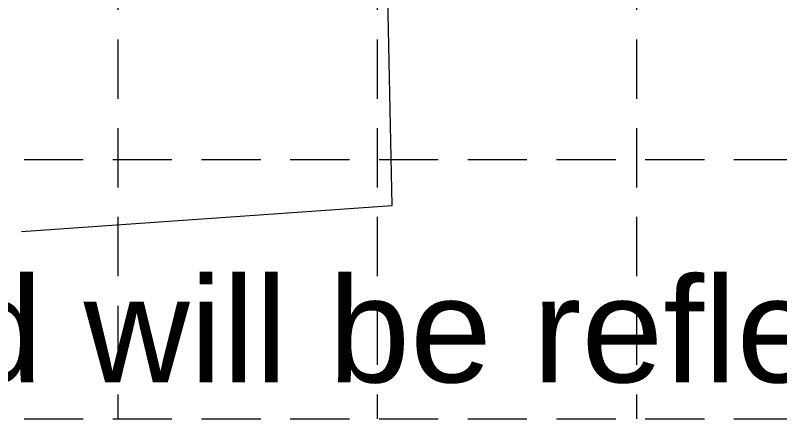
# Model space of a CAD drawing. Header units: feet. Extents: x 2175025 to 2179063, y 467811 to 470338.
# Drawn here: x 2176577.8 to 2176763.5, y 468066.1 to 468164.1 of the extents above; entities that cross this region are included whole.
import ezdxf

# ---------------------------------------------------------------- set-up
doc = ezdxf.new("R2010")
doc.units = ezdxf.units.FT
doc.header["$LTSCALE"] = 0.5
doc.header["$MEASUREMENT"] = 0
doc.linetypes.add('HIDDEN', pattern=[0.375, 0.25, -0.125])
for name, color, linetype in [('BASE', 7, 'CONTINUOUS'), ('GRID', 254, 'HIDDEN'), ('road', 3, 'CONTINUOUS')]:
    doc.layers.add(name, color=color, linetype=linetype)
doc.styles.add("L200'", font='ARIAL.TTF', dxfattribs={"height": 0.001969})

msp = doc.modelspace()

# ---------------------------------------------------------------- linework, layer by layer
at = {"layer": 'GRID', "color": 252, "linetype": 'HIDDEN', "lineweight": 0, "ltscale": 115}
for p, q in [((2176602.69, 470271.35), (2176602.69, 468066.07)), ((2176665.69, 470271.35), (2176665.69, 468066.07)), ((2176728.69, 470271.35), (2176728.69, 468066.07)), ((2175092.1, 468129.07), (2178998.1, 468129.07)), ((2175092.1, 468066.07), (2178998.1, 468066.07))]:
    msp.add_line(p, q, dxfattribs=at)
at = {"layer": 'road', "color": 7, "lineweight": 0}
for p, q in [((2176669.37, 468117.88), (2176667.26, 468217.98)), ((2176579.29, 468111.61), (2176669.37, 468117.88))]:
    msp.add_line(p, q, dxfattribs=at)

# ---------------------------------------------------------------- texts
at = {"layer": 'BASE', "color": 7, "style": "L200'"}
msp.add_text('Location of construction entrance and concrete washout will be determined in the field and will be reflected on this Site Map. BMPs are not to scale; verify size/location/quantity in the field prior to installation.', height=25.54929, dxfattribs=at).set_placement((2175160.04, 468074.91))

doc.saveas('drawing.dxf')
